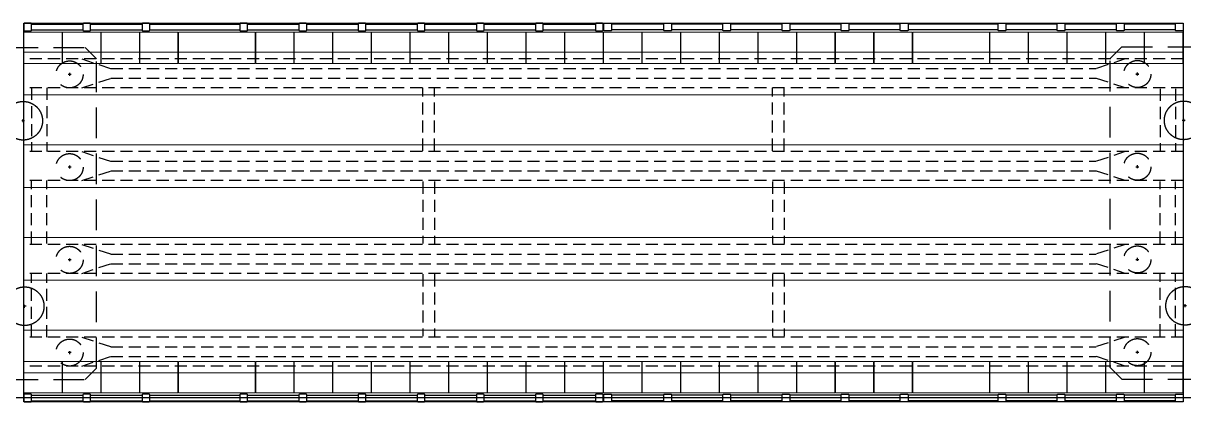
# Model space of a CAD drawing. Header units: millimetres. Extents: x 645430 to 1329725, y -477752 to 44877.
# Drawn here: x 1094316 to 1124346, y -46997 to -37197 of the extents above; entities that cross this region are included whole.
import ezdxf

# ---------------------------------------------------------------- set-up
doc = ezdxf.new("R2010")
doc.units = ezdxf.units.MM
doc.header["$LTSCALE"] = 250
doc.linetypes.add('DASHED2', pattern=[0.375, 0.25, -0.125])
doc.linetypes.add('HIDDEN', pattern=[9.525, 6.35, -3.175])
for name, color, linetype in [('Center Line', 34, 'Continuous'), ('CONCRETE', 35, 'Continuous'), ('Deck Slab', 11, 'Continuous'), ('Hatching', 35, 'Continuous'), ('Pile', 11, 'Continuous'), ('Ralling', 6, 'Continuous')]:
    doc.layers.add(name, color=color, linetype=linetype)
doc.layers.add('Conc out', color=6, linetype='Continuous', lineweight=15)
doc.layers.add('Text_Title', color=1, linetype='Continuous', lineweight=20)

# ---------------------------------------------------------------- blocks, each defined once
blk = doc.blocks.new('GJGJH')
at = {"layer": 'Center Line'}
for p, q in [((-4838, 2050), (-4763, 2050)), ((-4800, 2088), (-4800, 2013)), ((-2438, 2050), (-2362, 2050)), ((-2400, 2088), (-2400, 2013)), ((-38, 2050), (38, 2050)), ((0, 2088), (0, 2013)), ((2362, 2050), (2438, 2050)), ((2400, 2088), (2400, 2013)), ((1200, 925), (1200, 850)), ((-3562, 850), (-3638, 850)), ((-3600, 888), (-3600, 813)), ((1238, 888), (1162, 888)), ((-4838, -350), (-4763, -350)), ((-4838, -350), (-4763, -350)), ((-4800, -388), (-4800, -312)), ((-4800, -312), (-4800, -388)), ((-2438, -350), (-2362, -350)), ((-2400, -388), (-2400, -312)), ((-38, -350), (38, -350)), ((0, -388), (0, -312)), ((2362, -350), (2438, -350)), ((2400, -388), (2400, -312))]:
    blk.add_line(p, q, dxfattribs=at)
at = {"layer": 'Hatching', "linetype": 'HIDDEN', "ltscale": 0.5}
for centre in [(-4800, 2050), (-2400, 2050), (0, 2050), (2400, 2050), (-4800, -350), (-2400, -350), (0, -350), (2400, -350)]:
    blk.add_circle(centre, 350, dxfattribs=at)
at = {"layer": 'Pile', "linetype": 'HIDDEN', "ltscale": 0.5}
for p, q in [((-5500, 2450), (-5200, 2750)), ((2800, 2750), (-5200, 2750)), ((3100, 2450), (2800, 2750)), ((-5500, -750), (-5500, 2450)), ((3100, -750), (3100, 2450)), ((-5200, -1050), (-5500, -750)), ((2800, -1050), (3100, -750)), ((2800, -1050), (-5200, -1050))]:
    blk.add_line(p, q, dxfattribs=at)
at = {"layer": 'Pile', "linetype": 'HIDDEN', "ltscale": 7}
for centre in [(-3600, 850), (1200, 888)]:
    blk.add_circle(centre, 500, dxfattribs=at)

msp = doc.modelspace()

# ---------------------------------------------------------------- linework, layer by layer
at = {"ltscale": 5, "elevation": 3468}
msp.add_lwpolyline([(1144361.3, -46896.8), (1074301.3, -46896.8)], dxfattribs=at)
at = {"layer": 'Conc out'}
for p, q in [((1124331.1, -37946.9, 3468), (1094331.4, -37946.9, 3468)), ((1124331.1, -39046.9, 3468), (1094331.4, -39046.9, 3468)), ((1124331.1, -40346.9, 3468), (1094331.4, -40346.9, 3468)), ((1124331.1, -41446.9, 3468), (1094331.4, -41446.9, 3468)), ((1124331.1, -42746.9, 3468), (1094331.4, -42746.9, 3468)), ((1124331.1, -43846.9, 3468), (1094331.4, -43846.9, 3468)), ((1124331.1, -45146.9, 3468), (1094331.4, -45146.9, 3468)), ((1124331.1, -46246.9, 3468), (1094331.4, -46246.9, 3468))]:
    msp.add_line(p, q, dxfattribs=at)
at = {"layer": 'CONCRETE', "color": 4, "ltscale": 5}
for p, q in [((1094331.4, -46996.8, 3468), (1094331.4, -37196.9, 3468)), ((1124331.1, -37196.9, 3468), (1124331.1, -46996.8, 3468)), ((1124331.1, -46996.8, 3468), (1094331.4, -46996.8, 3468))]:
    msp.add_line(p, q, dxfattribs=at)
at = {"layer": 'CONCRETE', "color": 4, "linetype": 'DASHED2', "ltscale": 5}
for p, q in [((1094331.4, -37196.9, 3468), (1124331.1, -37196.9, 3468)), ((1124331.1, -38121.9, 3468), (1094331.4, -38121.9, 3468)), ((1095831.3, -38121.9, 3468), (1096581.3, -38371.9, 3468)), ((1122831.2, -38121.9, 3468), (1122081.2, -38371.9, 3468)), ((1096581.3, -38371.9, 3468), (1122081.2, -38371.9, 3468)), ((1095831.3, -38871.9, 3468), (1096581.3, -38621.9, 3468)), ((1096581.3, -38621.9, 3468), (1122081.2, -38621.9, 3468)), ((1122831.2, -38871.9, 3468), (1122081.2, -38621.9, 3468)), ((1124331.1, -38871.9, 3468), (1094331.4, -38871.9, 3468)), ((1094531.4, -38871.9, 3468), (1094531.4, -40521.9, 3468)), ((1094931.4, -38871.9, 3468), (1094931.4, -40521.9, 3468)), ((1104656.3, -40496.9, 3468), (1104656.3, -38871.9, 3468)), ((1104956.3, -40496.9, 3468), (1104956.3, -38871.9, 3468)), ((1113706.2, -40496.9, 3468), (1113706.2, -38871.9, 3468)), ((1114006.2, -40496.9, 3468), (1114006.2, -38871.9, 3468)), ((1123731.2, -38896.9, 3468), (1123731.2, -40496.9, 3468)), ((1124131.1, -38896.9, 3468), (1124131.1, -40496.9, 3468)), ((1124331.1, -40521.9, 3468), (1094331.4, -40521.9, 3468)), ((1095831.3, -40521.9, 3468), (1096581.3, -40771.9, 3468)), ((1122831.2, -40521.9, 3468), (1122081.2, -40771.9, 3468)), ((1096581.3, -40771.9, 3468), (1122081.2, -40771.9, 3468)), ((1095831.3, -41271.9, 3468), (1096581.3, -41021.9, 3468)), ((1096581.3, -41021.9, 3468), (1122081.2, -41021.9, 3468)), ((1122831.2, -41271.9, 3468), (1122081.2, -41021.9, 3468)), ((1124331.1, -41271.9, 3468), (1094331.4, -41271.9, 3468)), ((1094531.4, -42896.9, 3468), (1094531.4, -41271.9, 3468)), ((1094931.4, -42896.9, 3468), (1094931.4, -41271.9, 3468)), ((1104656.3, -41296.9, 3468), (1104656.3, -42896.9, 3468)), ((1104956.3, -41296.9, 3468), (1104956.3, -42896.9, 3468)), ((1113706.2, -41296.9, 3468), (1113706.2, -42896.9, 3468)), ((1114006.2, -41296.9, 3468), (1114006.2, -42896.9, 3468)), ((1123731.2, -42896.9, 3468), (1123731.2, -41296.9, 3468)), ((1124131.1, -42896.9, 3468), (1124131.1, -41296.9, 3468)), ((1124331.1, -42921.9, 3468), (1094331.4, -42921.9, 3468)), ((1095831.3, -42921.9, 3468), (1096581.3, -43171.9, 3468)), ((1122831.2, -42921.9, 3468), (1122081.2, -43171.9, 3468)), ((1096581.3, -43171.9, 3468), (1122081.2, -43171.9, 3468)), ((1095831.3, -43671.9, 3468), (1096581.3, -43421.9, 3468)), ((1096581.3, -43421.9, 3468), (1122081.2, -43421.9, 3468)), ((1122831.2, -43671.9, 3468), (1122081.2, -43421.9, 3468)), ((1124331.1, -43671.9, 3468), (1094331.4, -43671.9, 3468)), ((1094531.4, -45321.9, 3468), (1094531.4, -43671.9, 3468)), ((1094931.4, -45321.9, 3468), (1094931.4, -43671.9, 3468)), ((1104656.3, -43696.9, 3468), (1104656.3, -45296.9, 3468)), ((1104956.3, -43696.9, 3468), (1104956.3, -45296.9, 3468)), ((1113706.2, -43696.9, 3468), (1113706.2, -45296.9, 3468)), ((1114006.2, -43696.9, 3468), (1114006.2, -45296.9, 3468)), ((1123731.2, -45296.9, 3468), (1123731.2, -43696.9, 3468)), ((1124131.1, -45296.9, 3468), (1124131.1, -43696.9, 3468)), ((1124331.1, -45321.9, 3468), (1094331.4, -45321.9, 3468)), ((1095831.3, -45321.9, 3468), (1096581.3, -45571.9, 3468)), ((1122831.2, -45321.9, 3468), (1122081.2, -45571.9, 3468)), ((1096581.3, -45571.9, 3468), (1122081.2, -45571.9, 3468)), ((1095831.3, -46071.9, 3468), (1096581.3, -45821.9, 3468)), ((1096581.3, -45821.9, 3468), (1122081.2, -45821.9, 3468)), ((1122831.2, -46071.9, 3468), (1122081.2, -45821.9, 3468)), ((1124331.1, -46071.9, 3468), (1094331.4, -46071.9, 3468))]:
    msp.add_line(p, q, dxfattribs=at)
at = {"layer": 'Deck Slab', "lineweight": 15}
for p, q in [((1094331.4, -37431.9, 3468), (1095321.3, -37431.9, 3468)), ((1094331.4, -38236.9, 3468), (1094331.4, -37431.9, 3468)), ((1095321.3, -37431.9, 3468), (1095321.3, -38236.9, 3468)), ((1095331.3, -37431.9, 3468), (1096321.3, -37431.9, 3468)), ((1095331.3, -38236.9, 3468), (1095331.3, -37431.9, 3468)), ((1096321.3, -37431.9, 3468), (1096321.3, -38236.9, 3468)), ((1096331.3, -37431.9, 3468), (1097321.3, -37431.9, 3468)), ((1096331.3, -38236.9, 3468), (1096331.3, -37431.9, 3468)), ((1097321.3, -37431.9, 3468), (1097321.3, -38236.9, 3468)), ((1097331.3, -37431.9, 3468), (1098321.3, -37431.9, 3468)), ((1097331.3, -38236.9, 3468), (1097331.3, -37431.9, 3468)), ((1098321.3, -37431.9, 3468), (1098321.3, -38236.9, 3468)), ((1098331.3, -37431.9, 3468), (1100321.3, -37431.9, 3468)), ((1098331.3, -38236.9, 3468), (1098331.3, -37431.9, 3468)), ((1100321.3, -37431.9, 3468), (1100321.3, -38236.9, 3468)), ((1100331.3, -37431.9, 3468), (1101321.3, -37431.9, 3468)), ((1100331.3, -38236.9, 3468), (1100331.3, -37431.9, 3468)), ((1101321.3, -37431.9, 3468), (1101321.3, -38236.9, 3468)), ((1101331.3, -37431.9, 3468), (1102321.3, -37431.9, 3468)), ((1101331.3, -38236.9, 3468), (1101331.3, -37431.9, 3468)), ((1102321.3, -37431.9, 3468), (1102321.3, -38236.9, 3468)), ((1102331.3, -37431.9, 3468), (1103321.3, -37431.9, 3468)), ((1102331.3, -38236.9, 3468), (1102331.3, -37431.9, 3468)), ((1103321.3, -37431.9, 3468), (1103321.3, -38236.9, 3468)), ((1103331.3, -37431.9, 3468), (1104321.3, -37431.9, 3468)), ((1103331.3, -38236.9, 3468), (1103331.3, -37431.9, 3468)), ((1104321.3, -37431.9, 3468), (1104321.3, -38236.9, 3468)), ((1104331.3, -37431.9, 3468), (1105321.3, -37431.9, 3468)), ((1104331.3, -38236.9, 3468), (1104331.3, -37431.9, 3468)), ((1105321.3, -37431.9, 3468), (1105321.3, -38236.9, 3468)), ((1105331.3, -37431.9, 3468), (1106321.3, -37431.9, 3468)), ((1105331.3, -38236.9, 3468), (1105331.3, -37431.9, 3468)), ((1106321.3, -37431.9, 3468), (1106321.3, -38236.9, 3468)), ((1106331.3, -37431.9, 3468), (1107321.3, -37431.9, 3468)), ((1106331.3, -38236.9, 3468), (1106331.3, -37431.9, 3468)), ((1107321.3, -37431.9, 3468), (1107321.3, -38236.9, 3468)), ((1107331.3, -37431.9, 3468), (1108321.3, -37431.9, 3468)), ((1107331.3, -38236.9, 3468), (1107331.3, -37431.9, 3468)), ((1108321.3, -37431.9, 3468), (1108321.3, -38236.9, 3468)), ((1108331.3, -37431.9, 3468), (1109321.3, -37431.9, 3468)), ((1108331.3, -38236.9, 3468), (1108331.3, -37431.9, 3468)), ((1109321.3, -37431.9, 3468), (1109321.3, -38236.9, 3468)), ((1109331.3, -37431.9, 3468), (1110321.2, -37431.9, 3468)), ((1109331.3, -38236.9, 3468), (1109331.3, -37431.9, 3468)), ((1110321.2, -37431.9, 3468), (1110321.2, -38236.9, 3468)), ((1110331.2, -37431.9, 3468), (1111321.2, -37431.9, 3468)), ((1110331.2, -38236.9, 3468), (1110331.2, -37431.9, 3468)), ((1111321.2, -37431.9, 3468), (1111321.2, -38236.9, 3468)), ((1111331.2, -37431.9, 3468), (1112321.2, -37431.9, 3468)), ((1111331.2, -38236.9, 3468), (1111331.2, -37431.9, 3468)), ((1112321.2, -37431.9, 3468), (1112321.2, -38236.9, 3468)), ((1112331.2, -37431.9, 3468), (1113321.2, -37431.9, 3468)), ((1112331.2, -38236.9, 3468), (1112331.2, -37431.9, 3468)), ((1113321.2, -37431.9, 3468), (1113321.2, -38236.9, 3468)), ((1113331.2, -37431.9, 3468), (1114321.2, -37431.9, 3468)), ((1113331.2, -38236.9, 3468), (1113331.2, -37431.9, 3468)), ((1114321.2, -37431.9, 3468), (1114321.2, -38236.9, 3468)), ((1114331.2, -37431.9, 3468), (1115321.2, -37431.9, 3468)), ((1114331.2, -38236.9, 3468), (1114331.2, -37431.9, 3468)), ((1115321.2, -37431.9, 3468), (1115321.2, -38236.9, 3468)), ((1115331.2, -37431.9, 3468), (1116321.2, -37431.9, 3468)), ((1115331.2, -38236.9, 3468), (1115331.2, -37431.9, 3468)), ((1116321.2, -37431.9, 3468), (1116321.2, -38236.9, 3468)), ((1116331.2, -37431.9, 3468), (1117321.2, -37431.9, 3468)), ((1116331.2, -38236.9, 3468), (1116331.2, -37431.9, 3468)), ((1117321.2, -37431.9, 3468), (1117321.2, -38236.9, 3468)), ((1117331.2, -37431.9, 3468), (1119321.2, -37431.9, 3468)), ((1117331.2, -38236.9, 3468), (1117331.2, -37431.9, 3468)), ((1119321.2, -37431.9, 3468), (1119321.2, -38236.9, 3468)), ((1119331.2, -37431.9, 3468), (1120321.2, -37431.9, 3468)), ((1119331.2, -38236.9, 3468), (1119331.2, -37431.9, 3468)), ((1120321.2, -37431.9, 3468), (1120321.2, -38236.9, 3468)), ((1120331.2, -37431.9, 3468), (1121321.2, -37431.9, 3468)), ((1120331.2, -38236.9, 3468), (1120331.2, -37431.9, 3468)), ((1121321.2, -37431.9, 3468), (1121321.2, -38236.9, 3468)), ((1121331.2, -37431.9, 3468), (1122321.2, -37431.9, 3468)), ((1121331.2, -38236.9, 3468), (1121331.2, -37431.9, 3468)), ((1122321.2, -37431.9, 3468), (1122321.2, -38236.9, 3468)), ((1122331.2, -37431.9, 3468), (1123321.2, -37431.9, 3468)), ((1122331.2, -38236.9, 3468), (1122331.2, -37431.9, 3468)), ((1123321.2, -37431.9, 3468), (1123321.2, -38236.9, 3468)), ((1123331.2, -37431.9, 3468), (1124321.1, -37431.9, 3468)), ((1123331.2, -38236.9, 3468), (1123331.2, -37431.9, 3468)), ((1124321.1, -37431.9, 3468), (1124321.1, -38236.9, 3468)), ((1095321.3, -38236.9, 3468), (1094331.4, -38236.9, 3468)), ((1096321.3, -38236.9, 3468), (1095331.3, -38236.9, 3468)), ((1097321.3, -38236.9, 3468), (1096331.3, -38236.9, 3468)), ((1098321.3, -38236.9, 3468), (1097331.3, -38236.9, 3468)), ((1100321.3, -38236.9, 3468), (1098331.3, -38236.9, 3468)), ((1101321.3, -38236.9, 3468), (1100331.3, -38236.9, 3468)), ((1102321.3, -38236.9, 3468), (1101331.3, -38236.9, 3468)), ((1103321.3, -38236.9, 3468), (1102331.3, -38236.9, 3468)), ((1104321.3, -38236.9, 3468), (1103331.3, -38236.9, 3468)), ((1105321.3, -38236.9, 3468), (1104331.3, -38236.9, 3468)), ((1106321.3, -38236.9, 3468), (1105331.3, -38236.9, 3468)), ((1107321.3, -38236.9, 3468), (1106331.3, -38236.9, 3468)), ((1108321.3, -38236.9, 3468), (1107331.3, -38236.9, 3468)), ((1109321.3, -38236.9, 3468), (1108331.3, -38236.9, 3468)), ((1110321.2, -38236.9, 3468), (1109331.3, -38236.9, 3468)), ((1111321.2, -38236.9, 3468), (1110331.2, -38236.9, 3468)), ((1112321.2, -38236.9, 3468), (1111331.2, -38236.9, 3468)), ((1113321.2, -38236.9, 3468), (1112331.2, -38236.9, 3468)), ((1114321.2, -38236.9, 3468), (1113331.2, -38236.9, 3468)), ((1115321.2, -38236.9, 3468), (1114331.2, -38236.9, 3468)), ((1116321.2, -38236.9, 3468), (1115331.2, -38236.9, 3468)), ((1117321.2, -38236.9, 3468), (1116331.2, -38236.9, 3468)), ((1119321.2, -38236.9, 3468), (1117331.2, -38236.9, 3468)), ((1120321.2, -38236.9, 3468), (1119331.2, -38236.9, 3468)), ((1121321.2, -38236.9, 3468), (1120331.2, -38236.9, 3468)), ((1122321.2, -38236.9, 3468), (1121331.2, -38236.9, 3468)), ((1123321.2, -38236.9, 3468), (1122331.2, -38236.9, 3468)), ((1124321.1, -38236.9, 3468), (1123331.2, -38236.9, 3468)), ((1095321.3, -45956.9, 3468), (1094331.4, -45956.9, 3468)), ((1094331.4, -45956.9, 3468), (1094331.4, -46761.8, 3468)), ((1095321.3, -46761.8, 3468), (1095321.3, -45956.9, 3468)), ((1096321.3, -45956.9, 3468), (1095331.3, -45956.9, 3468)), ((1095331.3, -45956.9, 3468), (1095331.3, -46761.8, 3468)), ((1096321.3, -46761.8, 3468), (1096321.3, -45956.9, 3468)), ((1097321.3, -45956.9, 3468), (1096331.3, -45956.9, 3468)), ((1096331.3, -45956.9, 3468), (1096331.3, -46761.8, 3468)), ((1097321.3, -46761.8, 3468), (1097321.3, -45956.9, 3468)), ((1098321.3, -45956.9, 3468), (1097331.3, -45956.9, 3468)), ((1097331.3, -45956.9, 3468), (1097331.3, -46761.8, 3468)), ((1098321.3, -46761.8, 3468), (1098321.3, -45956.9, 3468)), ((1100321.3, -45956.9, 3468), (1098331.3, -45956.9, 3468)), ((1098331.3, -45956.9, 3468), (1098331.3, -46761.8, 3468)), ((1100321.3, -46761.8, 3468), (1100321.3, -45956.9, 3468)), ((1101321.3, -45956.9, 3468), (1100331.3, -45956.9, 3468)), ((1100331.3, -45956.9, 3468), (1100331.3, -46761.8, 3468)), ((1101321.3, -46761.8, 3468), (1101321.3, -45956.9, 3468)), ((1102321.3, -45956.9, 3468), (1101331.3, -45956.9, 3468)), ((1101331.3, -45956.9, 3468), (1101331.3, -46761.8, 3468)), ((1102321.3, -46761.8, 3468), (1102321.3, -45956.9, 3468)), ((1103321.3, -45956.9, 3468), (1102331.3, -45956.9, 3468)), ((1102331.3, -45956.9, 3468), (1102331.3, -46761.8, 3468)), ((1103321.3, -46761.8, 3468), (1103321.3, -45956.9, 3468)), ((1104321.3, -45956.9, 3468), (1103331.3, -45956.9, 3468)), ((1103331.3, -45956.9, 3468), (1103331.3, -46761.8, 3468)), ((1104321.3, -46761.8, 3468), (1104321.3, -45956.9, 3468)), ((1105321.3, -45956.9, 3468), (1104331.3, -45956.9, 3468)), ((1104331.3, -45956.9, 3468), (1104331.3, -46761.8, 3468)), ((1105321.3, -46761.8, 3468), (1105321.3, -45956.9, 3468)), ((1106321.3, -45956.9, 3468), (1105331.3, -45956.9, 3468)), ((1105331.3, -45956.9, 3468), (1105331.3, -46761.8, 3468)), ((1106321.3, -46761.8, 3468), (1106321.3, -45956.9, 3468)), ((1107321.3, -45956.9, 3468), (1106331.3, -45956.9, 3468)), ((1106331.3, -45956.9, 3468), (1106331.3, -46761.8, 3468)), ((1107321.3, -46761.8, 3468), (1107321.3, -45956.9, 3468)), ((1108321.3, -45956.9, 3468), (1107331.3, -45956.9, 3468)), ((1107331.3, -45956.9, 3468), (1107331.3, -46761.8, 3468)), ((1108321.3, -46761.8, 3468), (1108321.3, -45956.9, 3468)), ((1109321.3, -45956.9, 3468), (1108331.3, -45956.9, 3468)), ((1108331.3, -45956.9, 3468), (1108331.3, -46761.8, 3468)), ((1109321.3, -46761.8, 3468), (1109321.3, -45956.9, 3468)), ((1110321.2, -45956.9, 3468), (1109331.3, -45956.9, 3468)), ((1109331.3, -45956.9, 3468), (1109331.3, -46761.8, 3468)), ((1110321.2, -46761.8, 3468), (1110321.2, -45956.9, 3468)), ((1111321.2, -45956.9, 3468), (1110331.2, -45956.9, 3468)), ((1110331.2, -45956.9, 3468), (1110331.2, -46761.8, 3468)), ((1111321.2, -46761.8, 3468), (1111321.2, -45956.9, 3468)), ((1112321.2, -45956.9, 3468), (1111331.2, -45956.9, 3468)), ((1111331.2, -45956.9, 3468), (1111331.2, -46761.8, 3468)), ((1112321.2, -46761.8, 3468), (1112321.2, -45956.9, 3468)), ((1113321.2, -45956.9, 3468), (1112331.2, -45956.9, 3468)), ((1112331.2, -45956.9, 3468), (1112331.2, -46761.8, 3468)), ((1113321.2, -46761.8, 3468), (1113321.2, -45956.9, 3468)), ((1114321.2, -45956.9, 3468), (1113331.2, -45956.9, 3468)), ((1113331.2, -45956.9, 3468), (1113331.2, -46761.8, 3468)), ((1114321.2, -46761.8, 3468), (1114321.2, -45956.9, 3468)), ((1115321.2, -45956.9, 3468), (1114331.2, -45956.9, 3468)), ((1114331.2, -45956.9, 3468), (1114331.2, -46761.8, 3468)), ((1115321.2, -46761.8, 3468), (1115321.2, -45956.9, 3468)), ((1116321.2, -45956.9, 3468), (1115331.2, -45956.9, 3468)), ((1115331.2, -45956.9, 3468), (1115331.2, -46761.8, 3468)), ((1116321.2, -46761.8, 3468), (1116321.2, -45956.9, 3468)), ((1117321.2, -45956.9, 3468), (1116331.2, -45956.9, 3468)), ((1116331.2, -45956.9, 3468), (1116331.2, -46761.8, 3468)), ((1117321.2, -46761.8, 3468), (1117321.2, -45956.9, 3468)), ((1119321.2, -45956.9, 3468), (1117331.2, -45956.9, 3468)), ((1117331.2, -45956.9, 3468), (1117331.2, -46761.8, 3468)), ((1119321.2, -46761.8, 3468), (1119321.2, -45956.9, 3468)), ((1120321.2, -45956.9, 3468), (1119331.2, -45956.9, 3468)), ((1119331.2, -45956.9, 3468), (1119331.2, -46761.8, 3468)), ((1120321.2, -46761.8, 3468), (1120321.2, -45956.9, 3468)), ((1121321.2, -45956.9, 3468), (1120331.2, -45956.9, 3468)), ((1120331.2, -45956.9, 3468), (1120331.2, -46761.8, 3468)), ((1121321.2, -46761.8, 3468), (1121321.2, -45956.9, 3468)), ((1122321.2, -45956.9, 3468), (1121331.2, -45956.9, 3468)), ((1121331.2, -45956.9, 3468), (1121331.2, -46761.8, 3468)), ((1122321.2, -46761.8, 3468), (1122321.2, -45956.9, 3468)), ((1123321.2, -45956.9, 3468), (1122331.2, -45956.9, 3468)), ((1122331.2, -45956.9, 3468), (1122331.2, -46761.8, 3468)), ((1123321.2, -46761.8, 3468), (1123321.2, -45956.9, 3468)), ((1124321.1, -45956.9, 3468), (1123331.2, -45956.9, 3468)), ((1123331.2, -45956.9, 3468), (1123331.2, -46761.8, 3468)), ((1124321.1, -46761.8, 3468), (1124321.1, -45956.9, 3468)), ((1094331.4, -46761.8, 3468), (1095321.3, -46761.8, 3468)), ((1095331.3, -46761.8, 3468), (1096321.3, -46761.8, 3468)), ((1096331.3, -46761.8, 3468), (1097321.3, -46761.8, 3468)), ((1097331.3, -46761.8, 3468), (1098321.3, -46761.8, 3468)), ((1098331.3, -46761.8, 3468), (1100321.3, -46761.8, 3468)), ((1100331.3, -46761.8, 3468), (1101321.3, -46761.8, 3468)), ((1101331.3, -46761.8, 3468), (1102321.3, -46761.8, 3468)), ((1102331.3, -46761.8, 3468), (1103321.3, -46761.8, 3468)), ((1103331.3, -46761.8, 3468), (1104321.3, -46761.8, 3468)), ((1104331.3, -46761.8, 3468), (1105321.3, -46761.8, 3468)), ((1105331.3, -46761.8, 3468), (1106321.3, -46761.8, 3468)), ((1106331.3, -46761.8, 3468), (1107321.3, -46761.8, 3468)), ((1107331.3, -46761.8, 3468), (1108321.3, -46761.8, 3468)), ((1108331.3, -46761.8, 3468), (1109321.3, -46761.8, 3468)), ((1109331.3, -46761.8, 3468), (1110321.2, -46761.8, 3468)), ((1110331.2, -46761.8, 3468), (1111321.2, -46761.8, 3468)), ((1111331.2, -46761.8, 3468), (1112321.2, -46761.8, 3468)), ((1112331.2, -46761.8, 3468), (1113321.2, -46761.8, 3468)), ((1113331.2, -46761.8, 3468), (1114321.2, -46761.8, 3468)), ((1114331.2, -46761.8, 3468), (1115321.2, -46761.8, 3468)), ((1115331.2, -46761.8, 3468), (1116321.2, -46761.8, 3468)), ((1116331.2, -46761.8, 3468), (1117321.2, -46761.8, 3468)), ((1117331.2, -46761.8, 3468), (1119321.2, -46761.8, 3468)), ((1119331.2, -46761.8, 3468), (1120321.2, -46761.8, 3468)), ((1120331.2, -46761.8, 3468), (1121321.2, -46761.8, 3468)), ((1121331.2, -46761.8, 3468), (1122321.2, -46761.8, 3468)), ((1122331.2, -46761.8, 3468), (1123321.2, -46761.8, 3468)), ((1123331.2, -46761.8, 3468), (1124321.1, -46761.8, 3468))]:
    msp.add_line(p, q, dxfattribs=at)
at = {"layer": 'Ralling'}
for p, q in [((1094331.4, -37196.9, 3468), (1124331.1, -37196.9, 3468)), ((1094343.9, -37196.9, 3468), (1094331.4, -37209.4, 3468)), ((1094343.9, -37196.9, 3468), (1094331.4, -37209.4, 3468)), ((1094331.4, -37209.4, 3468), (1094331.4, -37384.4, 3468)), ((1094331.4, -37209.4, 3468), (1094331.4, -37384.4, 3468)), ((1094518.9, -37196.9, 3468), (1094343.9, -37196.9, 3468)), ((1094518.9, -37196.9, 3468), (1094343.9, -37196.9, 3468)), ((1094531.4, -37209.4, 3468), (1094518.9, -37196.9, 3468)), ((1094531.4, -37209.4, 3468), (1094518.9, -37196.9, 3468)), ((1094531.4, -37384.4, 3468), (1094531.4, -37209.4, 3468)), ((1094531.4, -37384.4, 3468), (1094531.4, -37209.4, 3468)), ((1094531.4, -37221.9, 3468), (1095861.3, -37221.9, 3468)), ((1095873.8, -37196.9, 3468), (1095861.3, -37209.4, 3468)), ((1095861.3, -37209.4, 3468), (1095861.3, -37384.4, 3468)), ((1096048.8, -37196.9, 3468), (1095873.8, -37196.9, 3468)), ((1096061.3, -37209.4, 3468), (1096048.8, -37196.9, 3468)), ((1096061.3, -37384.4, 3468), (1096061.3, -37209.4, 3468)), ((1096061.3, -37384.4, 3468), (1096061.3, -37209.4, 3468)), ((1096061.3, -37221.9, 3468), (1097391.3, -37221.9, 3468)), ((1097403.8, -37196.9, 3468), (1097391.3, -37209.4, 3468)), ((1097391.3, -37209.4, 3468), (1097391.3, -37384.4, 3468)), ((1097578.8, -37196.9, 3468), (1097403.8, -37196.9, 3468)), ((1097591.3, -37209.4, 3468), (1097578.8, -37196.9, 3468)), ((1097591.3, -37384.4, 3468), (1097591.3, -37209.4, 3468)), ((1097591.3, -37384.4, 3468), (1097591.3, -37209.4, 3468)), ((1097591.3, -37221.9, 3468), (1099921.3, -37221.9, 3468)), ((1099933.8, -37196.9, 3468), (1099921.3, -37209.4, 3468)), ((1099921.3, -37209.4, 3468), (1099921.3, -37384.4, 3468)), ((1100108.8, -37196.9, 3468), (1099933.8, -37196.9, 3468)), ((1100121.3, -37209.4, 3468), (1100108.8, -37196.9, 3468)), ((1100121.3, -37384.4, 3468), (1100121.3, -37209.4, 3468)), ((1100121.3, -37384.4, 3468), (1100121.3, -37209.4, 3468)), ((1100121.3, -37221.9, 3468), (1101451.3, -37221.9, 3468)), ((1101463.8, -37196.9, 3468), (1101451.3, -37209.4, 3468)), ((1101451.3, -37209.4, 3468), (1101451.3, -37384.4, 3468)), ((1101638.8, -37196.9, 3468), (1101463.8, -37196.9, 3468)), ((1101651.3, -37209.4, 3468), (1101638.8, -37196.9, 3468)), ((1101651.3, -37384.4, 3468), (1101651.3, -37209.4, 3468)), ((1101651.3, -37384.4, 3468), (1101651.3, -37209.4, 3468)), ((1101651.3, -37221.9, 3468), (1102981.3, -37221.9, 3468)), ((1102993.8, -37196.9, 3468), (1102981.3, -37209.4, 3468)), ((1102981.3, -37209.4, 3468), (1102981.3, -37384.4, 3468)), ((1103168.8, -37196.9, 3468), (1102993.8, -37196.9, 3468)), ((1103181.3, -37209.4, 3468), (1103168.8, -37196.9, 3468)), ((1103181.3, -37384.4, 3468), (1103181.3, -37209.4, 3468)), ((1103181.3, -37384.4, 3468), (1103181.3, -37209.4, 3468)), ((1103181.3, -37221.9, 3468), (1104511.3, -37221.9, 3468)), ((1104523.8, -37196.9, 3468), (1104511.3, -37209.4, 3468)), ((1104511.3, -37209.4, 3468), (1104511.3, -37384.4, 3468)), ((1104698.8, -37196.9, 3468), (1104523.8, -37196.9, 3468)), ((1104711.3, -37209.4, 3468), (1104698.8, -37196.9, 3468)), ((1104711.3, -37384.4, 3468), (1104711.3, -37209.4, 3468)), ((1104711.3, -37384.4, 3468), (1104711.3, -37209.4, 3468)), ((1104711.3, -37221.9, 3468), (1106041.3, -37221.9, 3468)), ((1106053.8, -37196.9, 3468), (1106041.3, -37209.4, 3468)), ((1106041.3, -37209.4, 3468), (1106041.3, -37384.4, 3468)), ((1106228.8, -37196.9, 3468), (1106053.8, -37196.9, 3468)), ((1106241.3, -37209.4, 3468), (1106228.8, -37196.9, 3468)), ((1106241.3, -37384.4, 3468), (1106241.3, -37209.4, 3468)), ((1106241.3, -37384.4, 3468), (1106241.3, -37209.4, 3468)), ((1106241.3, -37221.9, 3468), (1107571.3, -37221.9, 3468)), ((1107583.8, -37196.9, 3468), (1107571.3, -37209.4, 3468)), ((1107571.3, -37209.4, 3468), (1107571.3, -37384.4, 3468)), ((1107758.8, -37196.9, 3468), (1107583.8, -37196.9, 3468)), ((1107771.3, -37209.4, 3468), (1107758.8, -37196.9, 3468)), ((1107771.3, -37384.4, 3468), (1107771.3, -37209.4, 3468)), ((1107771.3, -37384.4, 3468), (1107771.3, -37209.4, 3468)), ((1107771.3, -37221.9, 3468), (1109121.3, -37221.9, 3468)), ((1109133.8, -37196.9, 3468), (1109121.3, -37209.4, 3468)), ((1109133.8, -37196.9, 3468), (1109121.3, -37209.4, 3468)), ((1109121.3, -37209.4, 3468), (1109121.3, -37384.4, 3468)), ((1109121.3, -37209.4, 3468), (1109121.3, -37384.4, 3468)), ((1109308.8, -37196.9, 3468), (1109133.8, -37196.9, 3468)), ((1109308.8, -37196.9, 3468), (1109133.8, -37196.9, 3468)), ((1109321.3, -37209.4, 3468), (1109308.8, -37196.9, 3468)), ((1109321.3, -37384.4, 3468), (1109321.3, -37209.4, 3468)), ((1109341.3, -37209.4, 3468), (1109353.8, -37196.9, 3468)), ((1109341.3, -37209.4, 3468), (1109353.8, -37196.9, 3468)), ((1109341.3, -37384.4, 3468), (1109341.3, -37209.4, 3468)), ((1109341.3, -37384.4, 3468), (1109341.3, -37209.4, 3468)), ((1109353.8, -37196.9, 3468), (1109528.8, -37196.9, 3468)), ((1109353.8, -37196.9, 3468), (1109528.8, -37196.9, 3468)), ((1109528.8, -37196.9, 3468), (1109541.3, -37209.4, 3468)), ((1109528.8, -37196.9, 3468), (1109541.3, -37209.4, 3468)), ((1109541.3, -37209.4, 3468), (1109541.3, -37384.4, 3468)), ((1109541.3, -37209.4, 3468), (1109541.3, -37384.4, 3468)), ((1110891.2, -37221.9, 3468), (1109541.3, -37221.9, 3468)), ((1110891.2, -37209.4, 3468), (1110903.7, -37196.9, 3468)), ((1110891.2, -37384.4, 3468), (1110891.2, -37209.4, 3468)), ((1110903.7, -37196.9, 3468), (1111078.7, -37196.9, 3468)), ((1111078.7, -37196.9, 3468), (1111091.2, -37209.4, 3468)), ((1111091.2, -37209.4, 3468), (1111091.2, -37384.4, 3468)), ((1112421.2, -37221.9, 3468), (1111091.2, -37221.9, 3468)), ((1112421.2, -37209.4, 3468), (1112433.7, -37196.9, 3468)), ((1112421.2, -37384.4, 3468), (1112421.2, -37209.4, 3468)), ((1112433.7, -37196.9, 3468), (1112608.7, -37196.9, 3468)), ((1112608.7, -37196.9, 3468), (1112621.2, -37209.4, 3468)), ((1112621.2, -37209.4, 3468), (1112621.2, -37384.4, 3468)), ((1112621.2, -37209.4, 3468), (1112621.2, -37384.4, 3468)), ((1113951.2, -37221.9, 3468), (1112621.2, -37221.9, 3468)), ((1113951.2, -37209.4, 3468), (1113963.7, -37196.9, 3468)), ((1113951.2, -37384.4, 3468), (1113951.2, -37209.4, 3468)), ((1113963.7, -37196.9, 3468), (1114138.7, -37196.9, 3468)), ((1114138.7, -37196.9, 3468), (1114151.2, -37209.4, 3468)), ((1114151.2, -37209.4, 3468), (1114151.2, -37384.4, 3468)), ((1114151.2, -37209.4, 3468), (1114151.2, -37384.4, 3468)), ((1115481.2, -37221.9, 3468), (1114151.2, -37221.9, 3468)), ((1115481.2, -37209.4, 3468), (1115493.7, -37196.9, 3468)), ((1115481.2, -37384.4, 3468), (1115481.2, -37209.4, 3468)), ((1115493.7, -37196.9, 3468), (1115668.7, -37196.9, 3468)), ((1115668.7, -37196.9, 3468), (1115681.2, -37209.4, 3468)), ((1115681.2, -37209.4, 3468), (1115681.2, -37384.4, 3468)), ((1115681.2, -37209.4, 3468), (1115681.2, -37384.4, 3468)), ((1117011.2, -37221.9, 3468), (1115681.2, -37221.9, 3468)), ((1117011.2, -37209.4, 3468), (1117023.7, -37196.9, 3468)), ((1117011.2, -37384.4, 3468), (1117011.2, -37209.4, 3468)), ((1117023.7, -37196.9, 3468), (1117198.7, -37196.9, 3468)), ((1117198.7, -37196.9, 3468), (1117211.2, -37209.4, 3468)), ((1117211.2, -37209.4, 3468), (1117211.2, -37384.4, 3468)), ((1117211.2, -37209.4, 3468), (1117211.2, -37384.4, 3468)), ((1119541.2, -37221.9, 3468), (1117211.2, -37221.9, 3468)), ((1119541.2, -37209.4, 3468), (1119553.7, -37196.9, 3468)), ((1119541.2, -37384.4, 3468), (1119541.2, -37209.4, 3468)), ((1119553.7, -37196.9, 3468), (1119728.7, -37196.9, 3468)), ((1119728.7, -37196.9, 3468), (1119741.2, -37209.4, 3468)), ((1119741.2, -37209.4, 3468), (1119741.2, -37384.4, 3468)), ((1119741.2, -37209.4, 3468), (1119741.2, -37384.4, 3468)), ((1121071.2, -37221.9, 3468), (1119741.2, -37221.9, 3468)), ((1121071.2, -37209.4, 3468), (1121083.7, -37196.9, 3468)), ((1121071.2, -37384.4, 3468), (1121071.2, -37209.4, 3468)), ((1121083.7, -37196.9, 3468), (1121258.7, -37196.9, 3468)), ((1121258.7, -37196.9, 3468), (1121271.2, -37209.4, 3468)), ((1121271.2, -37209.4, 3468), (1121271.2, -37384.4, 3468)), ((1121271.2, -37209.4, 3468), (1121271.2, -37384.4, 3468)), ((1122601.2, -37221.9, 3468), (1121271.2, -37221.9, 3468)), ((1122601.2, -37209.4, 3468), (1122613.7, -37196.9, 3468)), ((1122601.2, -37384.4, 3468), (1122601.2, -37209.4, 3468)), ((1122613.7, -37196.9, 3468), (1122788.7, -37196.9, 3468)), ((1122788.7, -37196.9, 3468), (1122801.2, -37209.4, 3468)), ((1122801.2, -37209.4, 3468), (1122801.2, -37384.4, 3468)), ((1122801.2, -37209.4, 3468), (1122801.2, -37384.4, 3468)), ((1124131.1, -37221.9, 3468), (1122801.2, -37221.9, 3468)), ((1124131.1, -37209.4, 3468), (1124143.6, -37196.9, 3468)), ((1124131.1, -37384.4, 3468), (1124131.1, -37209.4, 3468)), ((1124143.6, -37196.9, 3468), (1124318.6, -37196.9, 3468)), ((1124318.6, -37196.9, 3468), (1124331.1, -37209.4, 3468)), ((1124331.1, -37209.4, 3468), (1124331.1, -37384.4, 3468)), ((1124331.1, -37209.4, 3468), (1124331.1, -37384.4, 3468)), ((1094331.4, -37384.4, 3468), (1094343.9, -37396.9, 3468)), ((1094331.4, -37384.4, 3468), (1094343.9, -37396.9, 3468)), ((1094343.9, -37396.9, 3468), (1094518.9, -37396.9, 3468)), ((1094343.9, -37396.9, 3468), (1094518.9, -37396.9, 3468)), ((1094518.9, -37396.9, 3468), (1094531.4, -37384.4, 3468)), ((1094518.9, -37396.9, 3468), (1094531.4, -37384.4, 3468)), ((1094531.4, -37371.9, 3468), (1095861.3, -37371.9, 3468)), ((1095861.3, -37384.4, 3468), (1095873.8, -37396.9, 3468)), ((1095873.8, -37396.9, 3468), (1096048.8, -37396.9, 3468)), ((1096048.8, -37396.9, 3468), (1096061.3, -37384.4, 3468)), ((1096061.3, -37371.9, 3468), (1097391.3, -37371.9, 3468)), ((1097391.3, -37384.4, 3468), (1097403.8, -37396.9, 3468)), ((1097403.8, -37396.9, 3468), (1097578.8, -37396.9, 3468)), ((1097578.8, -37396.9, 3468), (1097591.3, -37384.4, 3468)), ((1097591.3, -37371.9, 3468), (1099921.3, -37371.9, 3468)), ((1099921.3, -37384.4, 3468), (1099933.8, -37396.9, 3468)), ((1099933.8, -37396.9, 3468), (1100108.8, -37396.9, 3468)), ((1100108.8, -37396.9, 3468), (1100121.3, -37384.4, 3468)), ((1100121.3, -37371.9, 3468), (1101451.3, -37371.9, 3468)), ((1101451.3, -37384.4, 3468), (1101463.8, -37396.9, 3468)), ((1101463.8, -37396.9, 3468), (1101638.8, -37396.9, 3468)), ((1101638.8, -37396.9, 3468), (1101651.3, -37384.4, 3468)), ((1101651.3, -37371.9, 3468), (1102981.3, -37371.9, 3468)), ((1102981.3, -37384.4, 3468), (1102993.8, -37396.9, 3468)), ((1102993.8, -37396.9, 3468), (1103168.8, -37396.9, 3468)), ((1103168.8, -37396.9, 3468), (1103181.3, -37384.4, 3468)), ((1103181.3, -37371.9, 3468), (1104511.3, -37371.9, 3468)), ((1104511.3, -37384.4, 3468), (1104523.8, -37396.9, 3468)), ((1104523.8, -37396.9, 3468), (1104698.8, -37396.9, 3468)), ((1104698.8, -37396.9, 3468), (1104711.3, -37384.4, 3468)), ((1104711.3, -37371.9, 3468), (1106041.3, -37371.9, 3468)), ((1106041.3, -37384.4, 3468), (1106053.8, -37396.9, 3468)), ((1106053.8, -37396.9, 3468), (1106228.8, -37396.9, 3468)), ((1106228.8, -37396.9, 3468), (1106241.3, -37384.4, 3468)), ((1106241.3, -37371.9, 3468), (1107571.3, -37371.9, 3468)), ((1107571.3, -37384.4, 3468), (1107583.8, -37396.9, 3468)), ((1107583.8, -37396.9, 3468), (1107758.8, -37396.9, 3468)), ((1107758.8, -37396.9, 3468), (1107771.3, -37384.4, 3468)), ((1107771.3, -37371.9, 3468), (1109121.3, -37371.9, 3468)), ((1109121.3, -37384.4, 3468), (1109133.8, -37396.9, 3468)), ((1109121.3, -37384.4, 3468), (1109133.8, -37396.9, 3468)), ((1109133.8, -37396.9, 3468), (1109308.8, -37396.9, 3468)), ((1109133.8, -37396.9, 3468), (1109308.8, -37396.9, 3468)), ((1109308.8, -37396.9, 3468), (1109321.3, -37384.4, 3468)), ((1109353.8, -37396.9, 3468), (1109341.3, -37384.4, 3468)), ((1109353.8, -37396.9, 3468), (1109341.3, -37384.4, 3468)), ((1109528.8, -37396.9, 3468), (1109353.8, -37396.9, 3468)), ((1109528.8, -37396.9, 3468), (1109353.8, -37396.9, 3468)), ((1109541.3, -37384.4, 3468), (1109528.8, -37396.9, 3468)), ((1109541.3, -37384.4, 3468), (1109528.8, -37396.9, 3468)), ((1110891.2, -37371.9, 3468), (1109541.3, -37371.9, 3468)), ((1110903.7, -37396.9, 3468), (1110891.2, -37384.4, 3468)), ((1111078.7, -37396.9, 3468), (1110903.7, -37396.9, 3468)), ((1111091.2, -37384.4, 3468), (1111078.7, -37396.9, 3468)), ((1112421.2, -37371.9, 3468), (1111091.2, -37371.9, 3468)), ((1112433.7, -37396.9, 3468), (1112421.2, -37384.4, 3468)), ((1112608.7, -37396.9, 3468), (1112433.7, -37396.9, 3468)), ((1112621.2, -37384.4, 3468), (1112608.7, -37396.9, 3468)), ((1113951.2, -37371.9, 3468), (1112621.2, -37371.9, 3468)), ((1113963.7, -37396.9, 3468), (1113951.2, -37384.4, 3468)), ((1114138.7, -37396.9, 3468), (1113963.7, -37396.9, 3468)), ((1114151.2, -37384.4, 3468), (1114138.7, -37396.9, 3468)), ((1115481.2, -37371.9, 3468), (1114151.2, -37371.9, 3468)), ((1115493.7, -37396.9, 3468), (1115481.2, -37384.4, 3468)), ((1115668.7, -37396.9, 3468), (1115493.7, -37396.9, 3468)), ((1115681.2, -37384.4, 3468), (1115668.7, -37396.9, 3468)), ((1117011.2, -37371.9, 3468), (1115681.2, -37371.9, 3468)), ((1117023.7, -37396.9, 3468), (1117011.2, -37384.4, 3468)), ((1117198.7, -37396.9, 3468), (1117023.7, -37396.9, 3468)), ((1117211.2, -37384.4, 3468), (1117198.7, -37396.9, 3468)), ((1119541.2, -37371.9, 3468), (1117211.2, -37371.9, 3468)), ((1119553.7, -37396.9, 3468), (1119541.2, -37384.4, 3468)), ((1119728.7, -37396.9, 3468), (1119553.7, -37396.9, 3468)), ((1119741.2, -37384.4, 3468), (1119728.7, -37396.9, 3468)), ((1121071.2, -37371.9, 3468), (1119741.2, -37371.9, 3468)), ((1121083.7, -37396.9, 3468), (1121071.2, -37384.4, 3468)), ((1121258.7, -37396.9, 3468), (1121083.7, -37396.9, 3468)), ((1121271.2, -37384.4, 3468), (1121258.7, -37396.9, 3468)), ((1122601.2, -37371.9, 3468), (1121271.2, -37371.9, 3468)), ((1122613.7, -37396.9, 3468), (1122601.2, -37384.4, 3468)), ((1122788.7, -37396.9, 3468), (1122613.7, -37396.9, 3468)), ((1122801.2, -37384.4, 3468), (1122788.7, -37396.9, 3468)), ((1124131.1, -37371.9, 3468), (1122801.2, -37371.9, 3468)), ((1124143.6, -37396.9, 3468), (1124131.1, -37384.4, 3468)), ((1124318.6, -37396.9, 3468), (1124143.6, -37396.9, 3468)), ((1124331.1, -37384.4, 3468), (1124318.6, -37396.9, 3468)), ((1094343.9, -46796.8, 3468), (1094331.4, -46809.3, 3468)), ((1094331.4, -46809.3, 3468), (1094331.4, -46984.3, 3468)), ((1094518.9, -46796.8, 3468), (1094343.9, -46796.8, 3468)), ((1094531.4, -46809.3, 3468), (1094518.9, -46796.8, 3468)), ((1094531.4, -46984.3, 3468), (1094531.4, -46809.3, 3468)), ((1094531.4, -46821.8, 3468), (1095861.3, -46821.8, 3468)), ((1095873.8, -46796.8, 3468), (1095861.3, -46809.3, 3468)), ((1095861.3, -46809.3, 3468), (1095861.3, -46984.3, 3468)), ((1096048.8, -46796.8, 3468), (1095873.8, -46796.8, 3468)), ((1096061.3, -46809.3, 3468), (1096048.8, -46796.8, 3468)), ((1096061.3, -46984.3, 3468), (1096061.3, -46809.3, 3468)), ((1096061.3, -46984.3, 3468), (1096061.3, -46809.3, 3468)), ((1096061.3, -46821.8, 3468), (1097391.3, -46821.8, 3468)), ((1097403.8, -46796.8, 3468), (1097391.3, -46809.3, 3468)), ((1097391.3, -46809.3, 3468), (1097391.3, -46984.3, 3468)), ((1097578.8, -46796.8, 3468), (1097403.8, -46796.8, 3468)), ((1097591.3, -46809.3, 3468), (1097578.8, -46796.8, 3468)), ((1097591.3, -46984.3, 3468), (1097591.3, -46809.3, 3468)), ((1097591.3, -46984.3, 3468), (1097591.3, -46809.3, 3468)), ((1097591.3, -46821.8, 3468), (1099921.3, -46821.8, 3468)), ((1099933.8, -46796.8, 3468), (1099921.3, -46809.3, 3468)), ((1099921.3, -46809.3, 3468), (1099921.3, -46984.3, 3468)), ((1100108.8, -46796.8, 3468), (1099933.8, -46796.8, 3468)), ((1100121.3, -46809.3, 3468), (1100108.8, -46796.8, 3468)), ((1100121.3, -46984.3, 3468), (1100121.3, -46809.3, 3468)), ((1100121.3, -46984.3, 3468), (1100121.3, -46809.3, 3468)), ((1100121.3, -46821.8, 3468), (1101451.3, -46821.8, 3468)), ((1101463.8, -46796.8, 3468), (1101451.3, -46809.3, 3468)), ((1101451.3, -46809.3, 3468), (1101451.3, -46984.3, 3468)), ((1101638.8, -46796.8, 3468), (1101463.8, -46796.8, 3468)), ((1101651.3, -46809.3, 3468), (1101638.8, -46796.8, 3468)), ((1101651.3, -46984.3, 3468), (1101651.3, -46809.3, 3468)), ((1101651.3, -46984.3, 3468), (1101651.3, -46809.3, 3468)), ((1101651.3, -46821.8, 3468), (1102981.3, -46821.8, 3468)), ((1102993.8, -46796.8, 3468), (1102981.3, -46809.3, 3468)), ((1102981.3, -46809.3, 3468), (1102981.3, -46984.3, 3468)), ((1103168.8, -46796.8, 3468), (1102993.8, -46796.8, 3468)), ((1103181.3, -46809.3, 3468), (1103168.8, -46796.8, 3468)), ((1103181.3, -46984.3, 3468), (1103181.3, -46809.3, 3468)), ((1103181.3, -46984.3, 3468), (1103181.3, -46809.3, 3468)), ((1103181.3, -46821.8, 3468), (1104511.3, -46821.8, 3468)), ((1104523.8, -46796.8, 3468), (1104511.3, -46809.3, 3468)), ((1104511.3, -46809.3, 3468), (1104511.3, -46984.3, 3468)), ((1104698.8, -46796.8, 3468), (1104523.8, -46796.8, 3468)), ((1104711.3, -46809.3, 3468), (1104698.8, -46796.8, 3468)), ((1104711.3, -46984.3, 3468), (1104711.3, -46809.3, 3468)), ((1104711.3, -46984.3, 3468), (1104711.3, -46809.3, 3468)), ((1104711.3, -46821.8, 3468), (1106041.3, -46821.8, 3468)), ((1106053.8, -46796.8, 3468), (1106041.3, -46809.3, 3468)), ((1106041.3, -46809.3, 3468), (1106041.3, -46984.3, 3468)), ((1106228.8, -46796.8, 3468), (1106053.8, -46796.8, 3468)), ((1106241.3, -46809.3, 3468), (1106228.8, -46796.8, 3468)), ((1106241.3, -46984.3, 3468), (1106241.3, -46809.3, 3468)), ((1106241.3, -46984.3, 3468), (1106241.3, -46809.3, 3468)), ((1106241.3, -46821.8, 3468), (1107571.3, -46821.8, 3468)), ((1107583.8, -46796.8, 3468), (1107571.3, -46809.3, 3468)), ((1107571.3, -46809.3, 3468), (1107571.3, -46984.3, 3468)), ((1107758.8, -46796.8, 3468), (1107583.8, -46796.8, 3468)), ((1107771.3, -46809.3, 3468), (1107758.8, -46796.8, 3468)), ((1107771.3, -46984.3, 3468), (1107771.3, -46809.3, 3468)), ((1107771.3, -46984.3, 3468), (1107771.3, -46809.3, 3468)), ((1107771.3, -46821.8, 3468), (1109121.3, -46821.8, 3468)), ((1109133.8, -46796.8, 3468), (1109121.3, -46809.3, 3468)), ((1109121.3, -46809.3, 3468), (1109121.3, -46984.3, 3468)), ((1109121.3, -46809.3, 3468), (1109121.3, -46984.3, 3468)), ((1109308.8, -46796.8, 3468), (1109133.8, -46796.8, 3468)), ((1109321.3, -46809.3, 3468), (1109308.8, -46796.8, 3468)), ((1109321.3, -46984.3, 3468), (1109321.3, -46809.3, 3468)), ((1109341.3, -46809.3, 3468), (1109353.8, -46796.8, 3468)), ((1109341.3, -46984.3, 3468), (1109341.3, -46809.3, 3468)), ((1109353.8, -46796.8, 3468), (1109528.8, -46796.8, 3468)), ((1109528.8, -46796.8, 3468), (1109541.3, -46809.3, 3468)), ((1109541.3, -46809.3, 3468), (1109541.3, -46984.3, 3468)), ((1109541.3, -46809.3, 3468), (1109541.3, -46984.3, 3468)), ((1110891.2, -46821.8, 3468), (1109541.3, -46821.8, 3468)), ((1110891.2, -46809.3, 3468), (1110903.7, -46796.8, 3468)), ((1110891.2, -46984.3, 3468), (1110891.2, -46809.3, 3468)), ((1110903.7, -46796.8, 3468), (1111078.7, -46796.8, 3468)), ((1111078.7, -46796.8, 3468), (1111091.2, -46809.3, 3468)), ((1111091.2, -46809.3, 3468), (1111091.2, -46984.3, 3468)), ((1112421.2, -46821.8, 3468), (1111091.2, -46821.8, 3468)), ((1112421.2, -46809.3, 3468), (1112433.7, -46796.8, 3468)), ((1112421.2, -46984.3, 3468), (1112421.2, -46809.3, 3468)), ((1112433.7, -46796.8, 3468), (1112608.7, -46796.8, 3468)), ((1112608.7, -46796.8, 3468), (1112621.2, -46809.3, 3468)), ((1112621.2, -46809.3, 3468), (1112621.2, -46984.3, 3468)), ((1112621.2, -46809.3, 3468), (1112621.2, -46984.3, 3468)), ((1113951.2, -46821.8, 3468), (1112621.2, -46821.8, 3468)), ((1113951.2, -46809.3, 3468), (1113963.7, -46796.8, 3468)), ((1113951.2, -46984.3, 3468), (1113951.2, -46809.3, 3468)), ((1113963.7, -46796.8, 3468), (1114138.7, -46796.8, 3468)), ((1114138.7, -46796.8, 3468), (1114151.2, -46809.3, 3468)), ((1114151.2, -46809.3, 3468), (1114151.2, -46984.3, 3468)), ((1114151.2, -46809.3, 3468), (1114151.2, -46984.3, 3468)), ((1115481.2, -46821.8, 3468), (1114151.2, -46821.8, 3468)), ((1115481.2, -46809.3, 3468), (1115493.7, -46796.8, 3468)), ((1115481.2, -46984.3, 3468), (1115481.2, -46809.3, 3468)), ((1115493.7, -46796.8, 3468), (1115668.7, -46796.8, 3468)), ((1115668.7, -46796.8, 3468), (1115681.2, -46809.3, 3468)), ((1115681.2, -46809.3, 3468), (1115681.2, -46984.3, 3468)), ((1115681.2, -46809.3, 3468), (1115681.2, -46984.3, 3468)), ((1117011.2, -46821.8, 3468), (1115681.2, -46821.8, 3468)), ((1117011.2, -46809.3, 3468), (1117023.7, -46796.8, 3468)), ((1117011.2, -46984.3, 3468), (1117011.2, -46809.3, 3468)), ((1117023.7, -46796.8, 3468), (1117198.7, -46796.8, 3468)), ((1117198.7, -46796.8, 3468), (1117211.2, -46809.3, 3468)), ((1117211.2, -46809.3, 3468), (1117211.2, -46984.3, 3468)), ((1117211.2, -46809.3, 3468), (1117211.2, -46984.3, 3468)), ((1119541.2, -46821.8, 3468), (1117211.2, -46821.8, 3468)), ((1119541.2, -46809.3, 3468), (1119553.7, -46796.8, 3468)), ((1119541.2, -46984.3, 3468), (1119541.2, -46809.3, 3468)), ((1119553.7, -46796.8, 3468), (1119728.7, -46796.8, 3468)), ((1119728.7, -46796.8, 3468), (1119741.2, -46809.3, 3468)), ((1119741.2, -46809.3, 3468), (1119741.2, -46984.3, 3468)), ((1119741.2, -46809.3, 3468), (1119741.2, -46984.3, 3468)), ((1121071.2, -46821.8, 3468), (1119741.2, -46821.8, 3468)), ((1121071.2, -46809.3, 3468), (1121083.7, -46796.8, 3468)), ((1121071.2, -46984.3, 3468), (1121071.2, -46809.3, 3468)), ((1121083.7, -46796.8, 3468), (1121258.7, -46796.8, 3468)), ((1121258.7, -46796.8, 3468), (1121271.2, -46809.3, 3468)), ((1121271.2, -46809.3, 3468), (1121271.2, -46984.3, 3468)), ((1121271.2, -46809.3, 3468), (1121271.2, -46984.3, 3468)), ((1122601.2, -46821.8, 3468), (1121271.2, -46821.8, 3468)), ((1122601.2, -46809.3, 3468), (1122613.7, -46796.8, 3468)), ((1122601.2, -46984.3, 3468), (1122601.2, -46809.3, 3468)), ((1122613.7, -46796.8, 3468), (1122788.7, -46796.8, 3468)), ((1122788.7, -46796.8, 3468), (1122801.2, -46809.3, 3468)), ((1122801.2, -46809.3, 3468), (1122801.2, -46984.3, 3468)), ((1122801.2, -46809.3, 3468), (1122801.2, -46984.3, 3468)), ((1124131.1, -46821.8, 3468), (1122801.2, -46821.8, 3468)), ((1124131.1, -46809.3, 3468), (1124143.6, -46796.8, 3468)), ((1124131.1, -46984.3, 3468), (1124131.1, -46809.3, 3468)), ((1124143.6, -46796.8, 3468), (1124318.6, -46796.8, 3468)), ((1124318.6, -46796.8, 3468), (1124331.1, -46809.3, 3468)), ((1124331.1, -46809.3, 3468), (1124331.1, -46984.3, 3468)), ((1124331.1, -46809.3, 3468), (1124331.1, -46984.3, 3468)), ((1094331.4, -46984.3, 3468), (1094343.9, -46996.8, 3468)), ((1094343.9, -46996.8, 3468), (1094518.9, -46996.8, 3468)), ((1094518.9, -46996.8, 3468), (1094531.4, -46984.3, 3468)), ((1094531.4, -46971.8, 3468), (1095861.3, -46971.8, 3468)), ((1095861.3, -46984.3, 3468), (1095873.8, -46996.8, 3468)), ((1095873.8, -46996.8, 3468), (1096048.8, -46996.8, 3468)), ((1096048.8, -46996.8, 3468), (1096061.3, -46984.3, 3468)), ((1096061.3, -46971.8, 3468), (1097391.3, -46971.8, 3468)), ((1097391.3, -46984.3, 3468), (1097403.8, -46996.8, 3468)), ((1097403.8, -46996.8, 3468), (1097578.8, -46996.8, 3468)), ((1097578.8, -46996.8, 3468), (1097591.3, -46984.3, 3468)), ((1097591.3, -46971.8, 3468), (1099921.3, -46971.8, 3468)), ((1099921.3, -46984.3, 3468), (1099933.8, -46996.8, 3468)), ((1099933.8, -46996.8, 3468), (1100108.8, -46996.8, 3468)), ((1100108.8, -46996.8, 3468), (1100121.3, -46984.3, 3468)), ((1100121.3, -46971.8, 3468), (1101451.3, -46971.8, 3468)), ((1101451.3, -46984.3, 3468), (1101463.8, -46996.8, 3468)), ((1101463.8, -46996.8, 3468), (1101638.8, -46996.8, 3468)), ((1101638.8, -46996.8, 3468), (1101651.3, -46984.3, 3468)), ((1101651.3, -46971.8, 3468), (1102981.3, -46971.8, 3468)), ((1102981.3, -46984.3, 3468), (1102993.8, -46996.8, 3468)), ((1102993.8, -46996.8, 3468), (1103168.8, -46996.8, 3468)), ((1103168.8, -46996.8, 3468), (1103181.3, -46984.3, 3468)), ((1103181.3, -46971.8, 3468), (1104511.3, -46971.8, 3468)), ((1104511.3, -46984.3, 3468), (1104523.8, -46996.8, 3468)), ((1104523.8, -46996.8, 3468), (1104698.8, -46996.8, 3468)), ((1104698.8, -46996.8, 3468), (1104711.3, -46984.3, 3468)), ((1104711.3, -46971.8, 3468), (1106041.3, -46971.8, 3468)), ((1106041.3, -46984.3, 3468), (1106053.8, -46996.8, 3468)), ((1106053.8, -46996.8, 3468), (1106228.8, -46996.8, 3468)), ((1106228.8, -46996.8, 3468), (1106241.3, -46984.3, 3468)), ((1106241.3, -46971.8, 3468), (1107571.3, -46971.8, 3468)), ((1107571.3, -46984.3, 3468), (1107583.8, -46996.8, 3468)), ((1107583.8, -46996.8, 3468), (1107758.8, -46996.8, 3468)), ((1107758.8, -46996.8, 3468), (1107771.3, -46984.3, 3468)), ((1107771.3, -46971.8, 3468), (1109121.3, -46971.8, 3468)), ((1109121.3, -46984.3, 3468), (1109133.8, -46996.8, 3468)), ((1109121.3, -46984.3, 3468), (1109133.8, -46996.8, 3468)), ((1109133.8, -46996.8, 3468), (1109308.8, -46996.8, 3468)), ((1109308.8, -46996.8, 3468), (1109321.3, -46984.3, 3468)), ((1109353.8, -46996.8, 3468), (1109341.3, -46984.3, 3468)), ((1109528.8, -46996.8, 3468), (1109353.8, -46996.8, 3468)), ((1109541.3, -46984.3, 3468), (1109528.8, -46996.8, 3468)), ((1110891.2, -46971.8, 3468), (1109541.3, -46971.8, 3468)), ((1110903.7, -46996.8, 3468), (1110891.2, -46984.3, 3468)), ((1111078.7, -46996.8, 3468), (1110903.7, -46996.8, 3468)), ((1111091.2, -46984.3, 3468), (1111078.7, -46996.8, 3468)), ((1112421.2, -46971.8, 3468), (1111091.2, -46971.8, 3468)), ((1112433.7, -46996.8, 3468), (1112421.2, -46984.3, 3468)), ((1112608.7, -46996.8, 3468), (1112433.7, -46996.8, 3468)), ((1112621.2, -46984.3, 3468), (1112608.7, -46996.8, 3468)), ((1113951.2, -46971.8, 3468), (1112621.2, -46971.8, 3468)), ((1113963.7, -46996.8, 3468), (1113951.2, -46984.3, 3468)), ((1114138.7, -46996.8, 3468), (1113963.7, -46996.8, 3468)), ((1114151.2, -46984.3, 3468), (1114138.7, -46996.8, 3468)), ((1115481.2, -46971.8, 3468), (1114151.2, -46971.8, 3468)), ((1115493.7, -46996.8, 3468), (1115481.2, -46984.3, 3468)), ((1115668.7, -46996.8, 3468), (1115493.7, -46996.8, 3468)), ((1115681.2, -46984.3, 3468), (1115668.7, -46996.8, 3468)), ((1117011.2, -46971.8, 3468), (1115681.2, -46971.8, 3468)), ((1117023.7, -46996.8, 3468), (1117011.2, -46984.3, 3468)), ((1117198.7, -46996.8, 3468), (1117023.7, -46996.8, 3468)), ((1117211.2, -46984.3, 3468), (1117198.7, -46996.8, 3468)), ((1119541.2, -46971.8, 3468), (1117211.2, -46971.8, 3468)), ((1119553.7, -46996.8, 3468), (1119541.2, -46984.3, 3468)), ((1119728.7, -46996.8, 3468), (1119553.7, -46996.8, 3468)), ((1119741.2, -46984.3, 3468), (1119728.7, -46996.8, 3468)), ((1121071.2, -46971.8, 3468), (1119741.2, -46971.8, 3468)), ((1121083.7, -46996.8, 3468), (1121071.2, -46984.3, 3468)), ((1121258.7, -46996.8, 3468), (1121083.7, -46996.8, 3468)), ((1121271.2, -46984.3, 3468), (1121258.7, -46996.8, 3468)), ((1122601.2, -46971.8, 3468), (1121271.2, -46971.8, 3468)), ((1122613.7, -46996.8, 3468), (1122601.2, -46984.3, 3468)), ((1122788.7, -46996.8, 3468), (1122613.7, -46996.8, 3468)), ((1122801.2, -46984.3, 3468), (1122788.7, -46996.8, 3468)), ((1124131.1, -46971.8, 3468), (1122801.2, -46971.8, 3468)), ((1124143.6, -46996.8, 3468), (1124131.1, -46984.3, 3468)), ((1124318.6, -46996.8, 3468), (1124143.6, -46996.8, 3468)), ((1124331.1, -46984.3, 3468), (1124318.6, -46996.8, 3468))]:
    msp.add_line(p, q, dxfattribs=at)

# ---------------------------------------------------------------- block references
at = {"layer": 'Text_Title', "xscale": 0.9999930987271249, "yscale": 0.9999930987271249, "zscale": 0.9999930987271249, "rotation": 270}
for p in [(1093465.7, -43322.3, 3468), (1123494, -43311.9, 3468)]:
    msp.add_blockref('GJGJH', p, dxfattribs=at)

doc.saveas('drawing.dxf')
